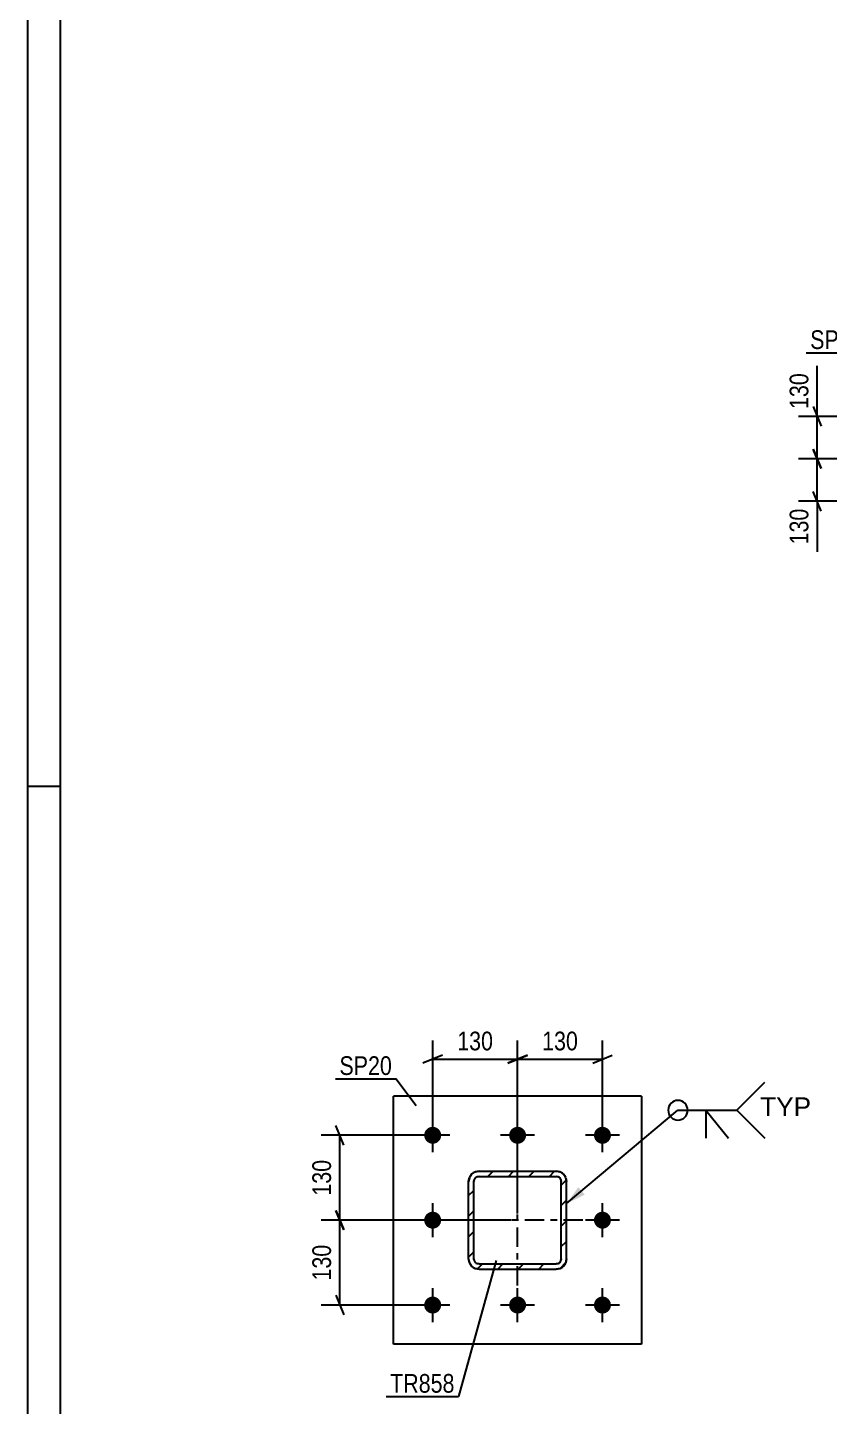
# Model space of a CAD drawing. Header units: millimetres. Extents: x 0 to 1189, y 0 to 841.
# Drawn here: x 0 to 122.8, y 203.1 to 414.2 of the extents above; entities that cross this region are included whole.
import ezdxf

# ---------------------------------------------------------------- set-up
doc = ezdxf.new("R2010")
doc.units = ezdxf.units.MM
doc.linetypes.add('DXK_LINE_DOT2', pattern=[3.9198, 1.9599, -1.9599])
doc.linetypes.add('DXK_LINE_DOT3', pattern=[5.9187, 2.979, -0.9799, 0.9799, -0.9799])
doc.styles.add('Arial', font='ARIAL.TTF', dxfattribs={"height": 0.2})
doc.styles.add('Arial Narrow', font='ARIALN.TTF', dxfattribs={"height": 0.2})

# ---------------------------------------------------------------- blocks, each defined once
blk = doc.blocks.new('Unknown-570348649-1114 - 55360')
at = {"color": 5, "linetype": 'Continuous'}
for p, q in [((0, 841), (0, 0)), ((5, 836), (5, 5)), ((5, 298), (0, 298))]:
    blk.add_line(p, q, dxfattribs=at)
blk = doc.blocks.new('Bolt-570348649-54458 - 54274')
at = {"linetype": 'Continuous'}
for points in [[(62.04, 243.3, -1), (62.04, 245.9, -1)], [(75.04, 243.3, -1), (75.04, 245.9, -1)], [(88.04, 243.3, -1), (88.04, 245.9, -1)], [(62.04, 230.3, -1), (62.04, 232.9, -1)], [(88.04, 230.3, -1), (88.04, 232.9, -1)], [(62.04, 217.3, -1), (62.04, 219.9, -1)], [(75.04, 217.3, -1), (75.04, 219.9, -1)], [(88.04, 217.3, -1), (88.04, 219.9, -1)]]:
    blk.add_hatch(color=1, dxfattribs=at).paths.add_polyline_path(points)
at = {"color": 1, "linetype": 'Continuous'}
for p, q in [((62.04, 242), (62.04, 247.2)), ((75.04, 242), (75.04, 247.2)), ((88.04, 242), (88.04, 247.2)), ((64.64, 244.6), (59.44, 244.6)), ((77.64, 244.6), (72.44, 244.6)), ((90.64, 244.6), (85.44, 244.6)), ((62.04, 229), (62.04, 234.2)), ((88.04, 229), (88.04, 234.2)), ((64.64, 231.6), (59.44, 231.6)), ((90.64, 231.6), (85.44, 231.6)), ((62.04, 216), (62.04, 221.2)), ((75.04, 216), (75.04, 221.2)), ((88.04, 216), (88.04, 221.2)), ((64.64, 218.6), (59.44, 218.6)), ((77.64, 218.6), (72.44, 218.6)), ((90.64, 218.6), (85.44, 218.6))]:
    blk.add_line(p, q, dxfattribs=at)
blk = doc.blocks.new('Part-570348649-54291 - 54274')
at = {"color": 2, "linetype": 'Continuous'}
for p, q in [((94.04, 250.6), (56.04, 250.6)), ((56.04, 212.6), (56.04, 250.6)), ((94.04, 250.6), (94.04, 212.6)), ((94.04, 212.6), (56.04, 212.6))]:
    blk.add_line(p, q, dxfattribs=at)
blk = doc.blocks.new('Part-570348649-54425 - 54274')
at = {"linetype": 'Continuous'}
h = blk.add_hatch(dxfattribs=at)
h.set_pattern_fill('', scale=0.7, style=0, pattern_type=0)
h.set_pattern_definition([(45, (81.55, 224.2234), (-1.57154, 1.57154), [])])
h.paths.add_polyline_path([(80.94, 224.1), (81.55, 224.22), (82.07, 224.57), (82.42, 225.09), (82.54, 225.7), (82.54, 237.5), (82.42, 238.11), (82.07, 238.63), (81.55, 238.98), (80.94, 239.1), (69.14, 239.1), (68.53, 238.98), (68.01, 238.63), (67.66, 238.11), (67.54, 237.5), (67.54, 225.7), (67.66, 225.09), (68.01, 224.57), (68.53, 224.22), (69.14, 224.1)])
h.paths.add_polyline_path([(69.14, 224.9), (68.83, 224.96), (68.57, 225.14), (68.4, 225.4), (68.34, 225.7), (68.34, 237.5), (68.4, 237.81), (68.57, 238.07), (68.83, 238.24), (69.14, 238.3), (80.94, 238.3), (81.24, 238.24), (81.5, 238.07), (81.68, 237.81), (81.74, 237.5), (81.74, 225.7), (81.68, 225.4), (81.5, 225.14), (81.24, 224.96), (80.94, 224.9)])
at = {"color": 7, "linetype": 'DXK_LINE_DOT3'}
for p, q in [((75.04, 221.6), (75.04, 241.6)), ((85.04, 231.6), (65.04, 231.6))]:
    blk.add_line(p, q, dxfattribs=at)
at = {"color": 7, "linetype": 'DXK_LINE_DOT2'}
for p, q in [((68.53, 238.98), (69.14, 239.1)), ((69.14, 239.1), (80.94, 239.1)), ((80.94, 239.1), (81.55, 238.98)), ((67.54, 237.5), (67.66, 238.11)), ((67.54, 225.7), (67.54, 237.5)), ((68.4, 237.81), (68.34, 237.5)), ((68.34, 225.7), (68.34, 237.5)), ((69.14, 238.3), (68.83, 238.24)), ((69.14, 238.3), (80.94, 238.3)), ((81.24, 238.24), (80.94, 238.3)), ((81.74, 237.5), (81.68, 237.81)), ((81.74, 225.7), (81.74, 237.5)), ((82.42, 238.11), (82.54, 237.5)), ((82.54, 225.7), (82.54, 237.5)), ((67.66, 225.09), (67.54, 225.7)), ((68.34, 225.7), (68.4, 225.4)), ((69.14, 224.1), (68.53, 224.22)), ((68.83, 224.96), (69.14, 224.9)), ((69.14, 224.9), (80.94, 224.9)), ((69.14, 224.1), (80.94, 224.1)), ((80.94, 224.9), (81.24, 224.96)), ((81.55, 224.22), (80.94, 224.1)), ((81.68, 225.4), (81.74, 225.7)), ((82.54, 225.7), (82.42, 225.09))]:
    blk.add_line(p, q, dxfattribs=at)
at = {"color": 2, "linetype": 'Continuous'}
for p, q in [((69.14, 239.1), (68.53, 238.98)), ((69.14, 239.1), (80.94, 239.1)), ((81.55, 238.98), (80.94, 239.1)), ((67.66, 238.11), (67.54, 237.5)), ((67.54, 225.7), (67.54, 237.5)), ((68.34, 237.5), (68.4, 237.81)), ((68.34, 225.7), (68.34, 237.5)), ((68.83, 238.24), (69.14, 238.3)), ((69.14, 238.3), (80.94, 238.3)), ((80.94, 238.3), (81.24, 238.24)), ((81.68, 237.81), (81.74, 237.5)), ((81.74, 225.7), (81.74, 237.5)), ((82.54, 237.5), (82.42, 238.11)), ((82.54, 225.7), (82.54, 237.5)), ((67.54, 225.7), (67.66, 225.09)), ((68.4, 225.4), (68.34, 225.7)), ((68.53, 224.22), (69.14, 224.1)), ((69.14, 224.9), (68.83, 224.96)), ((69.14, 224.9), (80.94, 224.9)), ((69.14, 224.1), (80.94, 224.1)), ((81.24, 224.96), (80.94, 224.9)), ((80.94, 224.1), (81.55, 224.22)), ((81.74, 225.7), (81.68, 225.4)), ((82.42, 225.09), (82.54, 225.7))]:
    blk.add_line(p, q, dxfattribs=at)
at = {"color": 7, "linetype": 'DXK_LINE_DOT2'}
for centre, radius, start, end in [((69.14, 237.5), 1.6, 112.5, 157.5), ((80.94, 237.5), 1.6, 22.5, 67.5), ((69.14, 237.5), 0.8, 112.5, 157.5), ((80.94, 237.5), 0.8, 22.5, 67.5), ((69.14, 225.7), 1.6, 202.5, 247.5), ((69.14, 225.7), 0.8, 202.5, 247.5), ((80.94, 225.7), 0.8, 292.5, 337.5), ((80.94, 225.7), 1.6, 292.5, 337.5)]:
    blk.add_arc(centre, radius, start, end, dxfattribs=at)
at = {"color": 2, "linetype": 'Continuous'}
for centre, radius, start, end in [((69.14, 237.5), 1.6, 112.5, 157.5), ((80.94, 237.5), 1.6, 22.5, 67.5), ((69.14, 237.5), 0.8, 112.5, 157.5), ((80.94, 237.5), 0.8, 22.5, 67.5), ((69.14, 225.7), 1.6, 202.5, 247.5), ((69.14, 225.7), 0.8, 202.5, 247.5), ((80.94, 225.7), 0.8, 292.5, 337.5), ((80.94, 225.7), 1.6, 292.5, 337.5)]:
    blk.add_arc(centre, radius, start, end, dxfattribs=at)
blk = doc.blocks.new('StraightDimension-570348649-50129 - 49615')
at = {"color": 7, "linetype": 'Continuous'}
for p, q in [((120.32, 356.2), (121.52, 353.2)), ((130.52, 354.7), (118.07, 354.7)), ((120.92, 348.2), (120.92, 354.7)), ((121.52, 346.7), (120.32, 349.7)), ((130.52, 348.2), (118.07, 348.2))]:
    blk.add_line(p, q, dxfattribs=at)
at = {"color": 0}
blk.add_wipeout([(120.17, 361.91), (115.97, 361.91), (115.97, 355.23), (120.17, 355.23)], dxfattribs=at)
at = {"color": 7, "linetype": 'Continuous'}
blk.add_line((120.92, 354.7), (120.92, 362.43), dxfattribs=at)
blk.add_line((120.92, 354.7), (120.92, 362.43), dxfattribs=at)
at = {"color": 3, "style": 'Arial Narrow'}
blk.add_text('130', height=2.863, rotation=90.0002, dxfattribs=at).set_placement((119.57, 355.83))
blk = doc.blocks.new('StraightDimension-570348649-50130 - 49615')
at = {"color": 7, "linetype": 'Continuous'}
for p, q in [((120.32, 349.7), (121.52, 346.7)), ((130.52, 348.2), (118.07, 348.2)), ((120.92, 341.7), (120.92, 348.2)), ((121.52, 340.2), (120.32, 343.2)), ((130.52, 341.7), (118.07, 341.7))]:
    blk.add_line(p, q, dxfattribs=at)
at = {"color": 0}
blk.add_wipeout([(120.17, 341.18), (115.97, 341.18), (115.97, 334.49), (120.17, 334.49)], dxfattribs=at)
at = {"color": 7, "linetype": 'Continuous'}
blk.add_line((120.92, 341.7), (120.92, 333.97), dxfattribs=at)
blk.add_line((120.92, 341.7), (120.92, 333.97), dxfattribs=at)
at = {"color": 3, "style": 'Arial Narrow'}
blk.add_text('130', height=2.863, rotation=90.0002, dxfattribs=at).set_placement((119.57, 335.09))
blk = doc.blocks.new('StraightDimension-570348649-58545 - 54274')
at = {"color": 7, "linetype": 'Continuous'}
for p, q in [((62.04, 245.6), (62.04, 259.11)), ((75.04, 232.6), (75.04, 259.11)), ((63.54, 256.86), (60.54, 255.66)), ((62.04, 256.26), (75.04, 256.26)), ((73.54, 255.66), (76.54, 256.86))]:
    blk.add_line(p, q, dxfattribs=at)
at = {"color": 0}
blk.add_wipeout([(71.88, 257.01), (71.88, 261.21), (65.2, 261.21), (65.2, 257.01)], dxfattribs=at)
at = {"color": 3, "style": 'Arial Narrow'}
blk.add_text('130', height=2.863, dxfattribs=at).set_placement((65.8, 257.61))
blk = doc.blocks.new('StraightDimension-570348649-58544 - 54274')
at = {"color": 7, "linetype": 'Continuous'}
for p, q in [((75.04, 232.6), (75.04, 259.11)), ((88.04, 245.6), (88.04, 259.11)), ((76.54, 256.86), (73.54, 255.66)), ((75.04, 256.26), (88.04, 256.26)), ((86.54, 255.66), (89.54, 256.86))]:
    blk.add_line(p, q, dxfattribs=at)
at = {"color": 0}
blk.add_wipeout([(84.88, 257.01), (84.88, 261.21), (78.2, 261.21), (78.2, 257.01)], dxfattribs=at)
at = {"color": 3, "style": 'Arial Narrow'}
blk.add_text('130', height=2.863, dxfattribs=at).set_placement((78.8, 257.61))
blk = doc.blocks.new('StraightDimension-570348649-58563 - 54274')
at = {"color": 7, "linetype": 'Continuous'}
for p, q in [((48.42, 243.1), (47.22, 246.1)), ((61.04, 244.6), (44.97, 244.6)), ((47.82, 231.6), (47.82, 244.6)), ((47.22, 233.1), (48.42, 230.1)), ((74.04, 231.6), (44.97, 231.6))]:
    blk.add_line(p, q, dxfattribs=at)
at = {"color": 0}
blk.add_wipeout([(47.07, 241.44), (42.87, 241.44), (42.87, 234.76), (47.07, 234.76)], dxfattribs=at)
at = {"color": 3, "style": 'Arial Narrow'}
blk.add_text('130', height=2.863, rotation=90.0002, dxfattribs=at).set_placement((46.47, 235.36))
blk = doc.blocks.new('StraightDimension-570348649-58564 - 54274')
at = {"color": 7, "linetype": 'Continuous'}
for p, q in [((48.42, 230.1), (47.22, 233.1)), ((74.04, 231.6), (44.97, 231.6)), ((47.82, 218.6), (47.82, 231.6)), ((47.22, 220.1), (48.42, 217.1)), ((61.04, 218.6), (44.97, 218.6))]:
    blk.add_line(p, q, dxfattribs=at)
at = {"color": 0}
blk.add_wipeout([(47.07, 228.44), (42.87, 228.44), (42.87, 221.76), (47.07, 221.76)], dxfattribs=at)
at = {"color": 3, "style": 'Arial Narrow'}
blk.add_text('130', height=2.863, rotation=90.0002, dxfattribs=at).set_placement((46.47, 222.36))
blk = doc.blocks.new('Mark-570348649-54166 - 49615')
at = {"color": 0}
blk.add_wipeout([(127.88, 365.02), (127.88, 368.02), (119.85, 368.02), (119.85, 365.02)], dxfattribs=at)
blk.add_wipeout([(127.88, 365.02), (127.88, 368.02), (119.85, 368.02), (119.85, 365.02)], dxfattribs=at)
at = {"color": 30, "linetype": 'Continuous'}
for p in [(119.25, 364.42), (132.39, 356.23)]:
    blk.add_line(p, (128.48, 364.42), dxfattribs=at)
at = {"color": 3, "style": 'Arial Narrow'}
blk.add_text('SP20', height=2.863, dxfattribs=at).set_placement((119.85, 365.02))
blk = doc.blocks.new('Mark-570348649-58581 - 54274')
at = {"color": 0}
blk.add_wipeout([(55.8, 253.84), (55.8, 256.84), (47.76, 256.84), (47.76, 253.84)], dxfattribs=at)
blk.add_wipeout([(55.8, 253.84), (55.8, 256.84), (47.76, 256.84), (47.76, 253.84)], dxfattribs=at)
at = {"color": 30, "linetype": 'Continuous'}
for p in [(47.16, 253.24), (59.51, 249.13)]:
    blk.add_line(p, (56.4, 253.24), dxfattribs=at)
at = {"color": 3, "style": 'Arial Narrow'}
blk.add_text('SP20', height=2.863, dxfattribs=at).set_placement((47.76, 253.84))
blk = doc.blocks.new('Mark-570348649-58584 - 54274')
at = {"color": 0}
blk.add_wipeout([(65.39, 205.18), (65.39, 208.18), (55.53, 208.18), (55.53, 205.18)], dxfattribs=at)
blk.add_wipeout([(65.39, 205.18), (65.39, 208.18), (55.53, 208.18), (55.53, 205.18)], dxfattribs=at)
at = {"color": 30, "linetype": 'Continuous'}
for p in [(71.74, 225.43), (54.93, 204.58)]:
    blk.add_line(p, (65.99, 204.58), dxfattribs=at)
at = {"color": 3, "style": 'Arial Narrow'}
blk.add_text('TR858', height=2.863, dxfattribs=at).set_placement((55.53, 205.18))
blk = doc.blocks.new('WeldMark-570348649-58629 - 54274')
at = {"linetype": 'Continuous'}
blk.add_hatch(color=30, dxfattribs=at).paths.add_polyline_path([(85.32, 235.5), (82.54, 234.14), (84.36, 236.65)])
at = {"color": 30, "linetype": 'Continuous'}
for p, q in [((82.54, 234.14), (99.6, 248.44)), ((99.6, 248.44), (108.6, 248.44))]:
    blk.add_line(p, q, dxfattribs=at)
at = {"color": 3, "linetype": 'Continuous'}
for q in [(107.32, 244.16), (103.89, 244.16)]:
    blk.add_line((103.89, 248.44), q, dxfattribs=at)
for start, end in [(90, 270), (270, 90)]:
    blk.add_arc((99.6, 248.44), 1.5, start, end, dxfattribs=at)
at = {"color": 0, "linetype": 'Continuous'}
blk.add_wipeout([(119.98, 247.54), (119.98, 250.54), (112.2, 250.54), (112.2, 247.54)], dxfattribs=at)
blk.add_wipeout([(119.98, 247.54), (119.98, 250.54), (112.2, 250.54), (112.2, 247.54)], dxfattribs=at)
at = {"color": 3, "linetype": 'Continuous'}
for q in [(112.89, 252.73), (112.89, 244.16)]:
    blk.add_line((108.6, 248.44), q, dxfattribs=at)
at = {"color": 3, "linetype": 'Continuous', "style": 'Arial'}
blk.add_text('TYP', height=2.865, dxfattribs=at).set_placement((112.2, 247.54))

msp = doc.modelspace()

# ---------------------------------------------------------------- block references
for name in ['Unknown-570348649-1114 - 55360', 'Part-570348649-54291 - 54274', 'Bolt-570348649-54458 - 54274', 'Part-570348649-54425 - 54274']:
    msp.add_blockref(name, (0, 0))

# ---------------------------------------------------------------- next in the draw order: block references
for name in ['StraightDimension-570348649-50129 - 49615', 'StraightDimension-570348649-58545 - 54274']:
    msp.add_blockref(name, (0, 0))

# ---------------------------------------------------------------- next in the draw order: block references
for name in ['Mark-570348649-54166 - 49615', 'StraightDimension-570348649-50130 - 49615', 'StraightDimension-570348649-58544 - 54274', 'Mark-570348649-58581 - 54274']:
    msp.add_blockref(name, (0, 0))

# ---------------------------------------------------------------- next in the draw order: block references
for name in ['WeldMark-570348649-58629 - 54274', 'StraightDimension-570348649-58563 - 54274']:
    msp.add_blockref(name, (0, 0))

# ---------------------------------------------------------------- next in the draw order: block references
msp.add_blockref('StraightDimension-570348649-58564 - 54274', (0, 0))

# ---------------------------------------------------------------- next in the draw order: block references
msp.add_blockref('Mark-570348649-58584 - 54274', (0, 0))

doc.saveas('drawing.dxf')
